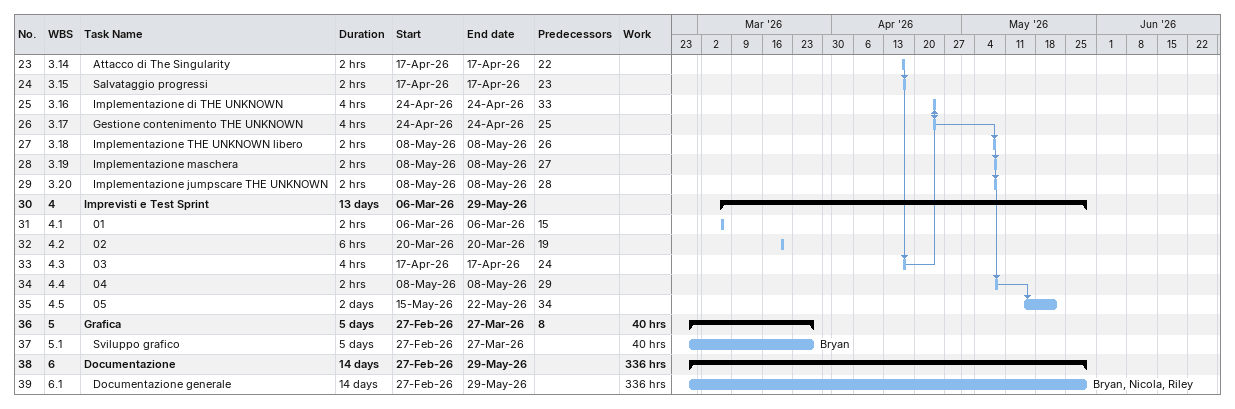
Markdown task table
| ID | WBS | Task | Duration | Start | Finish | Predecessors | Resources | Work (h) |
|---|---|---|---|---|---|---|---|---|
| 23 | 3.14 | Attacco di The Singularity | 2h | 2026-04-17 | 2026-04-17 | 22 |  |  |
| 24 | 3.15 | Salvataggio progressi | 2h | 2026-04-17 | 2026-04-17 | 23 |  |  |
| 25 | 3.16 | Implementazione di THE UNKNOWN | 4h | 2026-04-24 | 2026-04-24 | 33 |  |  |
| 26 | 3.17 | Gestione contenimento THE UNKNOWN | 4h | 2026-04-24 | 2026-04-24 | 25 |  |  |
| 27 | 3.18 | Implementazione THE UNKNOWN libero | 2h | 2026-05-08 | 2026-05-08 | 26 |  |  |
| 28 | 3.19 | Implementazione maschera | 2h | 2026-05-08 | 2026-05-08 | 27 |  |  |
| 29 | 3.20 | Implementazione jumpscare THE UNKNOWN | 2h | 2026-05-08 | 2026-05-08 | 28 |  |  |
| 30 | 4 | **Imprevisti e Test Sprint** | 13d | 2026-03-06 | 2026-05-29 |  |  |  |
| 31 | 4.1 | 01 | 2h | 2026-03-06 | 2026-03-06 | 15 |  |  |
| 32 | 4.2 | 02 | 6h | 2026-03-20 | 2026-03-20 | 19 |  |  |
| 33 | 4.3 | 03 | 4h | 2026-04-17 | 2026-04-17 | 24 |  |  |
| 34 | 4.4 | 04 | 2h | 2026-05-08 | 2026-05-08 | 29 |  |  |
| 35 | 4.5 | 05 | 2d | 2026-05-15 | 2026-05-22 | 34 |  |  |
| 36 | 5 | **Grafica** | 5d | 2026-02-27 | 2026-03-27 | 8 |  | 40 |
| 37 | 5.1 | Sviluppo grafico | 5d | 2026-02-27 | 2026-03-27 |  | Bryan | 40 |
| 38 | 6 | **Documentazione** | 14d | 2026-02-27 | 2026-05-29 |  |  | 336 |
| 39 | 6.1 | Documentazione generale | 14d | 2026-02-27 | 2026-05-29 |  | Bryan, Nicola, Riley | 336 |
